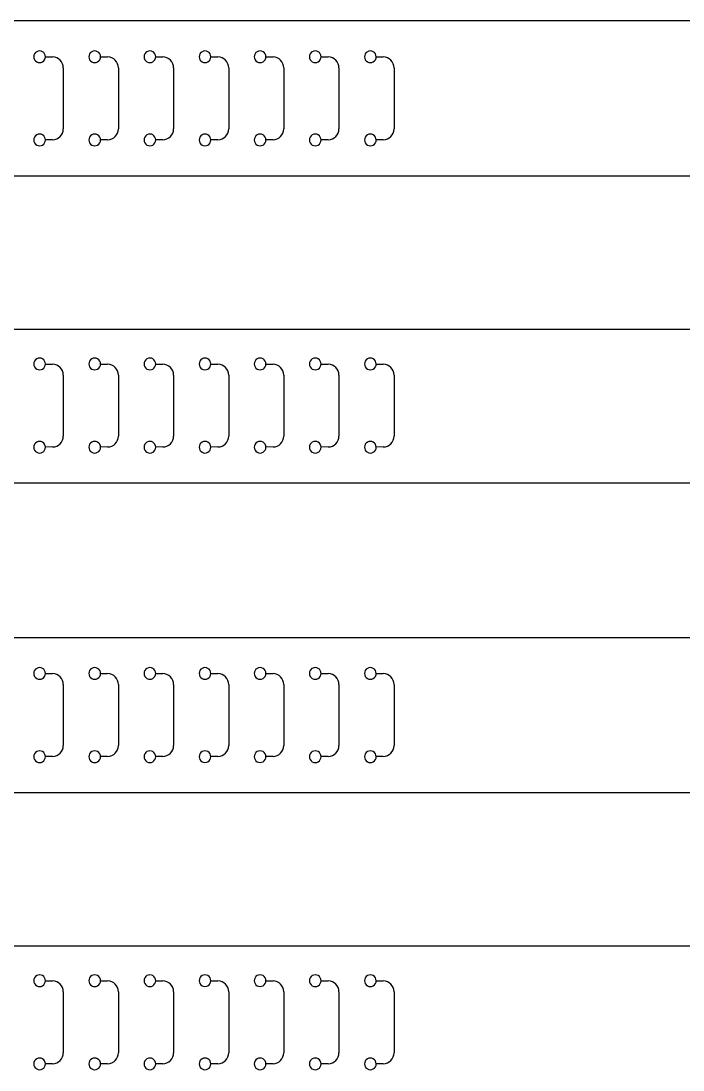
# Model space of a CAD drawing. Extents: x 8 to 984, y 25 to 710.
# Drawn here: x 109.9 to 200.6, y 166.1 to 309.8 of the extents above; entities that cross this region are included whole.
import ezdxf

# ---------------------------------------------------------------- set-up
doc = ezdxf.new("R2010")
doc.units = 0
doc.layers.add('Layer_1', color=7, linetype='CONTINUOUS')

msp = doc.modelspace()

# ---------------------------------------------------------------- linework, layer by layer
at = {"layer": 'Layer_1', "color": 7}
for p, q in [((377.04821, 309.803019), (34.461752, 309.803019)), ((21.761749, 288.603015), (377.04821, 288.603015)), ((21.820484, 267.606341), (364.406947, 267.606341)), ((21.761749, 246.520637), (377.04821, 246.520637)), ((377.04821, 225.329523), (34.461749, 225.329523)), ((21.761749, 204.129519), (377.04821, 204.129519)), ((21.820484, 183.132847), (364.406947, 183.132847))]:
    msp.add_line(p, q, dxfattribs=at)
at = {"layer": 'Layer_1', "color": 1}
for p, q in [((113.233234, 304.890341), (114.205631, 304.874996)), ((113.23334, 304.903015), (113.23334, 304.903015)), ((120.790211, 304.890341), (121.762607, 304.874996)), ((120.790316, 304.903015), (120.790316, 304.903015)), ((128.347213, 304.890341), (129.319584, 304.874996)), ((128.347293, 304.903015), (128.347293, 304.903015)), ((135.90419, 304.890341), (136.876589, 304.874996)), ((135.904298, 304.903015), (135.904298, 304.903015)), ((143.461166, 304.890341), (144.433565, 304.874996)), ((143.461274, 304.903015), (143.461274, 304.903015)), ((151.018145, 304.890341), (151.990541, 304.874996)), ((151.018251, 304.903015), (151.018251, 304.903015)), ((158.575121, 304.890341), (159.547518, 304.874996)), ((158.575227, 304.903015), (158.575227, 304.903015)), ((115.681874, 303.375126), (115.681874, 295.030908)), ((123.23885, 303.375126), (123.23885, 295.030908)), ((130.795826, 303.375126), (130.795826, 295.030908)), ((138.352805, 303.375126), (138.352805, 295.030908)), ((145.909808, 303.375126), (145.909808, 295.030908)), ((153.466784, 303.375126), (153.466784, 295.030908)), ((161.02376, 303.375126), (161.02376, 295.030908)), ((114.205631, 293.531091), (113.233234, 293.515745)), ((113.23334, 293.503019), (113.23334, 293.503019)), ((121.762607, 293.531091), (120.790211, 293.515745)), ((120.790316, 293.503019), (120.790316, 293.503019)), ((129.319584, 293.531091), (128.347213, 293.515745)), ((128.347293, 293.503019), (128.347293, 293.503019)), ((136.876589, 293.531091), (135.90419, 293.515745)), ((135.904298, 293.503019), (135.904298, 293.503019)), ((144.433565, 293.531091), (143.461166, 293.515745)), ((143.461274, 293.503019), (143.461274, 293.503019)), ((151.990541, 293.531091), (151.018145, 293.515745)), ((151.018251, 293.503019), (151.018251, 293.503019)), ((159.547518, 293.531091), (158.575121, 293.515745)), ((158.575227, 293.503019), (158.575227, 293.503019)), ((113.233234, 262.807964), (114.205631, 262.792618)), ((113.23334, 262.820638), (113.23334, 262.820638)), ((120.790211, 262.807964), (121.762607, 262.792618)), ((120.790316, 262.820638), (120.790316, 262.820638)), ((128.347213, 262.807964), (129.319584, 262.792618)), ((128.347293, 262.820638), (128.347293, 262.820638)), ((135.90419, 262.807964), (136.876586, 262.792618)), ((135.904295, 262.820638), (135.904295, 262.820638)), ((143.461166, 262.807964), (144.433563, 262.792618)), ((143.461272, 262.820638), (143.461272, 262.820638)), ((151.018142, 262.807964), (151.990539, 262.792618)), ((151.018248, 262.820638), (151.018248, 262.820638)), ((158.575118, 262.807964), (159.547515, 262.792618)), ((158.575224, 262.820638), (158.575224, 262.820638)), ((115.681874, 261.292748), (115.681874, 252.948531)), ((123.23885, 261.292748), (123.23885, 252.948531)), ((130.795826, 261.292748), (130.795826, 252.948531)), ((138.352803, 261.292748), (138.352803, 252.948531)), ((145.909805, 261.292748), (145.909805, 252.948531)), ((153.466781, 261.292748), (153.466781, 252.948531)), ((161.023758, 261.292748), (161.023758, 252.948531)), ((114.205631, 251.448714), (113.233234, 251.433368)), ((113.23334, 251.420641), (113.23334, 251.420641)), ((121.762607, 251.448714), (120.790211, 251.433368)), ((120.790316, 251.420641), (120.790316, 251.420641)), ((129.319584, 251.448714), (128.347213, 251.433368)), ((128.347293, 251.420641), (128.347293, 251.420641)), ((136.876586, 251.448714), (135.90419, 251.433368)), ((135.904295, 251.420641), (135.904295, 251.420641)), ((144.433563, 251.448714), (143.461166, 251.433368)), ((143.461272, 251.420641), (143.461272, 251.420641)), ((151.990539, 251.448714), (151.018142, 251.433368)), ((151.018248, 251.420641), (151.018248, 251.420641)), ((159.547515, 251.448714), (158.575118, 251.433368)), ((158.575224, 251.420641), (158.575224, 251.420641)), ((113.233234, 220.416846), (114.205631, 220.4015)), ((113.23334, 220.429519), (113.23334, 220.429519)), ((120.790211, 220.416846), (121.762607, 220.4015)), ((120.790316, 220.429519), (120.790316, 220.429519)), ((128.347213, 220.416846), (129.319584, 220.4015)), ((128.347293, 220.429519), (128.347293, 220.429519)), ((135.90419, 220.416846), (136.876586, 220.4015)), ((135.904295, 220.429519), (135.904295, 220.429519)), ((143.461166, 220.416846), (144.433563, 220.4015)), ((143.461272, 220.429519), (143.461272, 220.429519)), ((151.018142, 220.416846), (151.990539, 220.4015)), ((151.018248, 220.429519), (151.018248, 220.429519)), ((158.575118, 220.416846), (159.547515, 220.4015)), ((158.575224, 220.429519), (158.575224, 220.429519)), ((115.681874, 218.90163), (115.681874, 210.557412)), ((123.23885, 218.90163), (123.23885, 210.557412)), ((130.795826, 218.90163), (130.795826, 210.557412)), ((138.352803, 218.90163), (138.352803, 210.557412)), ((145.909805, 218.90163), (145.909805, 210.557412)), ((153.466781, 218.90163), (153.466781, 210.557412)), ((161.023758, 218.90163), (161.023758, 210.557412)), ((114.205631, 209.057595), (113.233234, 209.042249)), ((113.23334, 209.029523), (113.23334, 209.029523)), ((121.762607, 209.057595), (120.790211, 209.042249)), ((120.790316, 209.029523), (120.790316, 209.029523)), ((129.319584, 209.057595), (128.347213, 209.042249)), ((128.347293, 209.029523), (128.347293, 209.029523)), ((136.876586, 209.057595), (135.90419, 209.042249)), ((135.904295, 209.029523), (135.904295, 209.029523)), ((144.433563, 209.057595), (143.461166, 209.042249)), ((143.461272, 209.029523), (143.461272, 209.029523)), ((151.990539, 209.057595), (151.018142, 209.042249)), ((151.018248, 209.029523), (151.018248, 209.029523)), ((159.547515, 209.057595), (158.575118, 209.042249)), ((158.575224, 209.029523), (158.575224, 209.029523)), ((113.233234, 178.33447), (114.205631, 178.319124)), ((113.23334, 178.347143), (113.23334, 178.347143)), ((120.790211, 178.33447), (121.762607, 178.319124)), ((120.790316, 178.347143), (120.790316, 178.347143)), ((128.347213, 178.33447), (129.319584, 178.319124)), ((128.347293, 178.347143), (128.347293, 178.347143)), ((135.90419, 178.33447), (136.876586, 178.319124)), ((135.904295, 178.347143), (135.904295, 178.347143)), ((143.461166, 178.33447), (144.433563, 178.319124)), ((143.461272, 178.347143), (143.461272, 178.347143)), ((151.018142, 178.33447), (151.990539, 178.319124)), ((151.018248, 178.347143), (151.018248, 178.347143)), ((158.575118, 178.33447), (159.547515, 178.319124)), ((158.575224, 178.347143), (158.575224, 178.347143)), ((115.681874, 176.819254), (115.681874, 168.475036)), ((123.23885, 176.819254), (123.23885, 168.475036)), ((130.795826, 176.819254), (130.795826, 168.475036)), ((138.352803, 176.819254), (138.352803, 168.475036)), ((145.909805, 176.819254), (145.909805, 168.475036)), ((153.466781, 176.819254), (153.466781, 168.475036)), ((161.023758, 176.819254), (161.023758, 168.475036)), ((114.205631, 166.975219), (113.233234, 166.959873)), ((113.23334, 166.947147), (113.23334, 166.947147)), ((121.762607, 166.975219), (120.790211, 166.959873)), ((120.790316, 166.947147), (120.790316, 166.947147)), ((129.319584, 166.975219), (128.347213, 166.959873)), ((128.347293, 166.947147), (128.347293, 166.947147)), ((136.876586, 166.975219), (135.90419, 166.959873)), ((135.904295, 166.947147), (135.904295, 166.947147)), ((144.433563, 166.975219), (143.461166, 166.959873)), ((143.461272, 166.947147), (143.461272, 166.947147)), ((151.990539, 166.975219), (151.018142, 166.959873)), ((151.018248, 166.947147), (151.018248, 166.947147)), ((159.547515, 166.975219), (158.575118, 166.959873)), ((158.575224, 166.947147), (158.575224, 166.947147))]:
    msp.add_line(p, q, dxfattribs=at)
for points in [[(112.032465, 305.598393), (111.784498, 305.454803), (111.632262, 305.189559), (111.633352, 304.903015)], [(111.633352, 304.903015), (111.632294, 304.616498), (111.784498, 304.351253), (112.032465, 304.207663)], [(112.834227, 305.598393), (112.586259, 305.741982), (112.280433, 305.741982), (112.032465, 305.598393)], [(113.23334, 304.903015), (113.234399, 305.189559), (113.082194, 305.454803), (112.834227, 305.598393)], [(112.834227, 304.207663), (113.082194, 304.351253), (113.234433, 304.616498), (113.23334, 304.903015)], [(115.681874, 303.375126), (115.681876, 304.194302), (115.024694, 304.861978), (114.205631, 304.874943)], [(119.589383, 305.598552), (119.341387, 305.454936), (119.189161, 305.189612), (119.190328, 304.903015)], [(119.190328, 304.903015), (119.18927, 304.616445), (119.341387, 304.351121), (119.589383, 304.207505)], [(120.391261, 305.598552), (120.143262, 305.742194), (119.83738, 305.742194), (119.589383, 305.598552)], [(120.790316, 304.903015), (120.791375, 305.189612), (120.639261, 305.454936), (120.391261, 305.598552)], [(120.391261, 304.207505), (120.639261, 304.351121), (120.791483, 304.616445), (120.790316, 304.903015)], [(123.23885, 303.375126), (123.238853, 304.194302), (122.58167, 304.861978), (121.762607, 304.874943)], [(127.14636, 305.598552), (126.89836, 305.454936), (126.746143, 305.189612), (126.747304, 304.903015)], [(126.747304, 304.903015), (126.746246, 304.616445), (126.89836, 304.351121), (127.14636, 304.207505)], [(127.948238, 305.598552), (127.700241, 305.742194), (127.394356, 305.742194), (127.14636, 305.598552)], [(128.347293, 304.903015), (128.348351, 305.189612), (128.196234, 305.454936), (127.948238, 305.598552)], [(127.948238, 304.207505), (128.196234, 304.351121), (128.34846, 304.616445), (128.347293, 304.903015)], [(130.795826, 303.375126), (130.795829, 304.194302), (130.138646, 304.861978), (129.319584, 304.874943)], [(134.704286, 305.595853), (134.456763, 305.452951), (134.304281, 305.188844), (134.304281, 304.903015)], [(134.304281, 304.903015), (134.304281, 304.617212), (134.456763, 304.353105), (134.704286, 304.210203)], [(135.50429, 305.595853), (135.256767, 305.738754), (134.951809, 305.738754), (134.704286, 305.595853)], [(135.904298, 304.903015), (135.904298, 305.188844), (135.751819, 305.452951), (135.50429, 305.595853)], [(135.50429, 304.210203), (135.751816, 304.353105), (135.904298, 304.617212), (135.904298, 304.903015)], [(138.352805, 303.375126), (138.352808, 304.194302), (137.695638, 304.861952), (136.876589, 304.874943)], [(142.261262, 305.595853), (142.013739, 305.452951), (141.86126, 305.188844), (141.86126, 304.903015)], [(141.86126, 304.903015), (141.86126, 304.617212), (142.013739, 304.353105), (142.261262, 304.210203)], [(143.061272, 305.595853), (142.813749, 305.738754), (142.508785, 305.738754), (142.261262, 305.595853)], [(143.461274, 304.903015), (143.461274, 305.188844), (143.308795, 305.452951), (143.061272, 305.595853)], [(143.061272, 304.210203), (143.308795, 304.353105), (143.461274, 304.617212), (143.461274, 304.903015)], [(145.909808, 303.375126), (145.909811, 304.194302), (145.252628, 304.861978), (144.433565, 304.874943)], [(149.817373, 305.598393), (149.569408, 305.454803), (149.417167, 305.189559), (149.41826, 304.903015)], [(149.41826, 304.903015), (149.417201, 304.616498), (149.569408, 304.351253), (149.817373, 304.207663)], [(150.619137, 305.598393), (150.37117, 305.741982), (150.065343, 305.741982), (149.817376, 305.598393)], [(151.018251, 304.903015), (151.019309, 305.189559), (150.867105, 305.454803), (150.619137, 305.598393)], [(150.619137, 304.207663), (150.867105, 304.351253), (151.019343, 304.616498), (151.018251, 304.903015)], [(153.466784, 303.375126), (153.466784, 304.194302), (152.809604, 304.861978), (151.990539, 304.874943)], [(157.374294, 305.598552), (157.126297, 305.454936), (156.974072, 305.189612), (156.975238, 304.903015)], [(156.975238, 304.903015), (156.97418, 304.616445), (157.126297, 304.351121), (157.374294, 304.207505)], [(158.176172, 305.598552), (157.928172, 305.742194), (157.62229, 305.742194), (157.374294, 305.598552)], [(158.575227, 304.903015), (158.576285, 305.189612), (158.424171, 305.454936), (158.176172, 305.598552)], [(158.176172, 304.207505), (158.424171, 304.351121), (158.576391, 304.616445), (158.575227, 304.903015)], [(161.02376, 303.375126), (161.023763, 304.194302), (160.36658, 304.861978), (159.547518, 304.874943)], [(112.032465, 304.207663), (112.280435, 304.064074), (112.586259, 304.064074), (112.83423, 304.207663)], [(119.589383, 304.207505), (119.837383, 304.063862), (120.143262, 304.063862), (120.391261, 304.207505)], [(127.14636, 304.207505), (127.394359, 304.063862), (127.700241, 304.063862), (127.948238, 304.207505)], [(134.704286, 304.210203), (134.951809, 304.067276), (135.256767, 304.067276), (135.50429, 304.210203)], [(142.261262, 304.210203), (142.508782, 304.067276), (142.813746, 304.067276), (143.061269, 304.210203)], [(149.817373, 304.207663), (150.06534, 304.064074), (150.371167, 304.064074), (150.619135, 304.207663)], [(157.374294, 304.207505), (157.62229, 304.063862), (157.928172, 304.063862), (158.176172, 304.207505)], [(114.205631, 293.531091), (115.024694, 293.544056), (115.681876, 294.211758), (115.681874, 295.030908)], [(121.762607, 293.531091), (122.58167, 293.544056), (123.238853, 294.211758), (123.23885, 295.030908)], [(129.319584, 293.531091), (130.138646, 293.544056), (130.795832, 294.211758), (130.795826, 295.030908)], [(136.876589, 293.531091), (137.695641, 293.544056), (138.352808, 294.211758), (138.352805, 295.030908)], [(144.433565, 293.531091), (145.252628, 293.544056), (145.909811, 294.211758), (145.909808, 295.030908)], [(151.990541, 293.531091), (152.809604, 293.544056), (153.466787, 294.211758), (153.466784, 295.030908)], [(159.547518, 293.531091), (160.36658, 293.544056), (161.023763, 294.211758), (161.02376, 295.030908)], [(112.032465, 294.198397), (111.784498, 294.054807), (111.632262, 293.789562), (111.633352, 293.503019)], [(111.633352, 293.503019), (111.632294, 293.216501), (111.784498, 292.951257), (112.032465, 292.807667)], [(112.834227, 294.198397), (112.586259, 294.341986), (112.280433, 294.341986), (112.032465, 294.198397)], [(113.23334, 293.503019), (113.234399, 293.789562), (113.082194, 294.054807), (112.834227, 294.198397)], [(112.834227, 292.807667), (113.082194, 292.951257), (113.234433, 293.216501), (113.23334, 293.503019)], [(119.589383, 294.198555), (119.341387, 294.054939), (119.189161, 293.789615), (119.190328, 293.503019)], [(119.190328, 293.503019), (119.18927, 293.216448), (119.341387, 292.951124), (119.589383, 292.807482)], [(120.391261, 294.198555), (120.143262, 294.342198), (119.83738, 294.342198), (119.589383, 294.198555)], [(120.790316, 293.503019), (120.791375, 293.789615), (120.639261, 294.054939), (120.391261, 294.198555)], [(120.391261, 292.807482), (120.639261, 292.951124), (120.791483, 293.216448), (120.790316, 293.503019)], [(127.14636, 294.198555), (126.89836, 294.054939), (126.746143, 293.789615), (126.747304, 293.503019)], [(126.747304, 293.503019), (126.746246, 293.216448), (126.89836, 292.951124), (127.14636, 292.807482)], [(127.948238, 294.198555), (127.700241, 294.342198), (127.394356, 294.342198), (127.14636, 294.198555)], [(128.347293, 293.503019), (128.348351, 293.789615), (128.196234, 294.054939), (127.948238, 294.198555)], [(127.948238, 292.807482), (128.196234, 292.951124), (128.34846, 293.216448), (128.347293, 293.503019)], [(134.704286, 294.195857), (134.456763, 294.052955), (134.304281, 293.788848), (134.304281, 293.503019)], [(134.304281, 293.503019), (134.304281, 293.217216), (134.456763, 292.953109), (134.704286, 292.810207)], [(135.50429, 294.195857), (135.256767, 294.338758), (134.951809, 294.338758), (134.704286, 294.195857)], [(135.904298, 293.503019), (135.904298, 293.788848), (135.751819, 294.052955), (135.50429, 294.195857)], [(135.50429, 292.810207), (135.751816, 292.953109), (135.904298, 293.217216), (135.904298, 293.503019)], [(142.261262, 294.195857), (142.013739, 294.052955), (141.86126, 293.788848), (141.86126, 293.503019)], [(141.86126, 293.503019), (141.86126, 293.217216), (142.013739, 292.953109), (142.261262, 292.810207)], [(143.061272, 294.195857), (142.813749, 294.338758), (142.508785, 294.338758), (142.261262, 294.195857)], [(143.461274, 293.503019), (143.461274, 293.788848), (143.308795, 294.052955), (143.061272, 294.195857)], [(143.061272, 292.810207), (143.308795, 292.953109), (143.461274, 293.217216), (143.461274, 293.503019)], [(149.817373, 294.198397), (149.569408, 294.054807), (149.417167, 293.789562), (149.41826, 293.503019)], [(149.41826, 293.503019), (149.417201, 293.216501), (149.569408, 292.951257), (149.817373, 292.807667)], [(150.619137, 294.198397), (150.37117, 294.341986), (150.065343, 294.341986), (149.817376, 294.198397)], [(151.018251, 293.503019), (151.019309, 293.789562), (150.867105, 294.054807), (150.619137, 294.198397)], [(150.619137, 292.807667), (150.867105, 292.951257), (151.019343, 293.216501), (151.018251, 293.503019)], [(157.374294, 294.198555), (157.126297, 294.054939), (156.974072, 293.789615), (156.975238, 293.503019)], [(156.975238, 293.503019), (156.97418, 293.216448), (157.126297, 292.951124), (157.374294, 292.807482)], [(158.176172, 294.198555), (157.928172, 294.342198), (157.62229, 294.342198), (157.374294, 294.198555)], [(158.575227, 293.503019), (158.576285, 293.789615), (158.424171, 294.054939), (158.176172, 294.198555)], [(158.176172, 292.807482), (158.424171, 292.951124), (158.576391, 293.216448), (158.575227, 293.503019)], [(112.032465, 292.807667), (112.280435, 292.664078), (112.586259, 292.664078), (112.83423, 292.807667)], [(119.589383, 292.807482), (119.837383, 292.663866), (120.143262, 292.663866), (120.391261, 292.807482)], [(127.14636, 292.807482), (127.394359, 292.663866), (127.700241, 292.663866), (127.948238, 292.807482)], [(134.704286, 292.810207), (134.951809, 292.667279), (135.256767, 292.667279), (135.50429, 292.810207)], [(142.261262, 292.810207), (142.508782, 292.667279), (142.813746, 292.667279), (143.061269, 292.810207)], [(149.817373, 292.807667), (150.06534, 292.664078), (150.371167, 292.664078), (150.619135, 292.807667)], [(157.374294, 292.807482), (157.62229, 292.663866), (157.928172, 292.663866), (158.176172, 292.807482)], [(112.032465, 263.516015), (111.784498, 263.372426), (111.632259, 263.107181), (111.633352, 262.820638)], [(112.834227, 263.516015), (112.586259, 263.659605), (112.280433, 263.659605), (112.032465, 263.516015)], [(113.23334, 262.820638), (113.234399, 263.107181), (113.082194, 263.372426), (112.834227, 263.516015)], [(119.589383, 263.516174), (119.341387, 263.372558), (119.189161, 263.107234), (119.190328, 262.820638)], [(120.391261, 263.516174), (120.143262, 263.659816), (119.83738, 263.659816), (119.589383, 263.516174)], [(120.790316, 262.820638), (120.791375, 263.107234), (120.639261, 263.372558), (120.391261, 263.516174)], [(127.14636, 263.516174), (126.89836, 263.372558), (126.74614, 263.107234), (126.747304, 262.820638)], [(127.948238, 263.516174), (127.700241, 263.659816), (127.394356, 263.659816), (127.14636, 263.516174)], [(128.347293, 262.820638), (128.348351, 263.107234), (128.196234, 263.372558), (127.948238, 263.516174)], [(134.704286, 263.513475), (134.456763, 263.370574), (134.304281, 263.106467), (134.304281, 262.820638)], [(135.50429, 263.513475), (135.256767, 263.656377), (134.951809, 263.656377), (134.704286, 263.513475)], [(135.904295, 262.820638), (135.904295, 263.106467), (135.751816, 263.370574), (135.50429, 263.513475)], [(142.261259, 263.513475), (142.013736, 263.370574), (141.861257, 263.106467), (141.861257, 262.820638)], [(143.061269, 263.513475), (142.813746, 263.656377), (142.508782, 263.656377), (142.261259, 263.513475)], [(143.461272, 262.820638), (143.461272, 263.106467), (143.308792, 263.370574), (143.061269, 263.513475)], [(149.817373, 263.516015), (149.569405, 263.372426), (149.417167, 263.107181), (149.41826, 262.820638)], [(150.619135, 263.516015), (150.371167, 263.659605), (150.06534, 263.659605), (149.817373, 263.516015)], [(151.018248, 262.820638), (151.019306, 263.107181), (150.867102, 263.372426), (150.619135, 263.516015)], [(157.374291, 263.516174), (157.126294, 263.372558), (156.974069, 263.107234), (156.975236, 262.820638)], [(158.176169, 263.516174), (157.928172, 263.659816), (157.622288, 263.659816), (157.374291, 263.516174)], [(158.575224, 262.820638), (158.576283, 263.107234), (158.424168, 263.372558), (158.176169, 263.516174)], [(111.633352, 262.820638), (111.632294, 262.53412), (111.784498, 262.268875), (112.032465, 262.125286)], [(112.032465, 262.125286), (112.280433, 261.981697), (112.586259, 261.981697), (112.834227, 262.125286)], [(112.834227, 262.125286), (113.082194, 262.268875), (113.234433, 262.53412), (113.23334, 262.820638)], [(115.681874, 261.292748), (115.681876, 262.111925), (115.024694, 262.779601), (114.205631, 262.792565)], [(119.190328, 262.820638), (119.18927, 262.534067), (119.341387, 262.268743), (119.589383, 262.125127)], [(119.589383, 262.125127), (119.83738, 261.981485), (120.143262, 261.981485), (120.391261, 262.125127)], [(120.391261, 262.125127), (120.639261, 262.268743), (120.791483, 262.534067), (120.790316, 262.820638)], [(123.23885, 261.292748), (123.238853, 262.111925), (122.58167, 262.779601), (121.762607, 262.792565)], [(126.747304, 262.820638), (126.746246, 262.534067), (126.89836, 262.268743), (127.14636, 262.125127)], [(127.14636, 262.125127), (127.394356, 261.981485), (127.700241, 261.981485), (127.948238, 262.125127)], [(127.948238, 262.125127), (128.196234, 262.268743), (128.34846, 262.534067), (128.347293, 262.820638)], [(130.795826, 261.292748), (130.795829, 262.111925), (130.138646, 262.779601), (129.319584, 262.792565)], [(134.304281, 262.820638), (134.304281, 262.534835), (134.456763, 262.270728), (134.704286, 262.127826)], [(134.704286, 262.127826), (134.951809, 261.984898), (135.256767, 261.984898), (135.50429, 262.127826)], [(135.50429, 262.127826), (135.751816, 262.270728), (135.904295, 262.534835), (135.904295, 262.820638)], [(138.352803, 261.292748), (138.352805, 262.111925), (137.695638, 262.779574), (136.876586, 262.792565)], [(141.861257, 262.820638), (141.861257, 262.534835), (142.013736, 262.270728), (142.261259, 262.127826)], [(142.261259, 262.127826), (142.508782, 261.984898), (142.813746, 261.984898), (143.061269, 262.127826)], [(143.061269, 262.127826), (143.308792, 262.270728), (143.461272, 262.534835), (143.461272, 262.820638)], [(145.909805, 261.292748), (145.909808, 262.111925), (145.252625, 262.779601), (144.433563, 262.792565)], [(149.41826, 262.820638), (149.417201, 262.53412), (149.569405, 262.268875), (149.817373, 262.125286)], [(149.817373, 262.125286), (150.06534, 261.981697), (150.371167, 261.981697), (150.619135, 262.125286)], [(150.619135, 262.125286), (150.867102, 262.268875), (151.019341, 262.53412), (151.018248, 262.820638)], [(153.466781, 261.292748), (153.466784, 262.111925), (152.809601, 262.779601), (151.990539, 262.792565)], [(156.975236, 262.820638), (156.974178, 262.534067), (157.126294, 262.268743), (157.374291, 262.125127)], [(157.374291, 262.125127), (157.622288, 261.981485), (157.928172, 261.981485), (158.176169, 262.125127)], [(158.176169, 262.125127), (158.424168, 262.268743), (158.576388, 262.534067), (158.575224, 262.820638)], [(161.023758, 261.292748), (161.02376, 262.111925), (160.366578, 262.779601), (159.547515, 262.792565)], [(114.205631, 251.448714), (115.024694, 251.461678), (115.681876, 252.129381), (115.681874, 252.948531)], [(121.762607, 251.448714), (122.58167, 251.461678), (123.238853, 252.129381), (123.23885, 252.948531)], [(129.319584, 251.448714), (130.138646, 251.461678), (130.795829, 252.129381), (130.795826, 252.948531)], [(136.876586, 251.448714), (137.695638, 251.461678), (138.352805, 252.129381), (138.352803, 252.948531)], [(144.433563, 251.448714), (145.252625, 251.461678), (145.909808, 252.129381), (145.909805, 252.948531)], [(151.990539, 251.448714), (152.809601, 251.461678), (153.466784, 252.129381), (153.466781, 252.948531)], [(159.547515, 251.448714), (160.366578, 251.461678), (161.02376, 252.129381), (161.023758, 252.948531)], [(112.032465, 252.116019), (111.784498, 251.97243), (111.632259, 251.707185), (111.633352, 251.420641)], [(112.834227, 252.116019), (112.586259, 252.259609), (112.280433, 252.259609), (112.032465, 252.116019)], [(113.23334, 251.420641), (113.234399, 251.707185), (113.082194, 251.97243), (112.834227, 252.116019)], [(119.589383, 252.116178), (119.341387, 251.972562), (119.189161, 251.707238), (119.190328, 251.420641)], [(120.391261, 252.116178), (120.143262, 252.25982), (119.83738, 252.25982), (119.589383, 252.116178)], [(120.790316, 251.420641), (120.791375, 251.707238), (120.639261, 251.972562), (120.391261, 252.116178)], [(127.14636, 252.116178), (126.89836, 251.972562), (126.74614, 251.707238), (126.747304, 251.420641)], [(127.948238, 252.116178), (127.700241, 252.25982), (127.394356, 252.25982), (127.14636, 252.116178)], [(128.347293, 251.420641), (128.348351, 251.707238), (128.196234, 251.972562), (127.948238, 252.116178)], [(134.704286, 252.113479), (134.456763, 251.970578), (134.304281, 251.706471), (134.304281, 251.420641)], [(135.50429, 252.113479), (135.256767, 252.256381), (134.951809, 252.256381), (134.704286, 252.113479)], [(135.904295, 251.420641), (135.904295, 251.706471), (135.751816, 251.970578), (135.50429, 252.113479)], [(142.261259, 252.113479), (142.013736, 251.970578), (141.861257, 251.706471), (141.861257, 251.420641)], [(143.061269, 252.113479), (142.813746, 252.256381), (142.508782, 252.256381), (142.261259, 252.113479)], [(143.461272, 251.420641), (143.461272, 251.706471), (143.308792, 251.970578), (143.061269, 252.113479)], [(149.817373, 252.116019), (149.569405, 251.97243), (149.417167, 251.707185), (149.41826, 251.420641)], [(150.619135, 252.116019), (150.371167, 252.259609), (150.06534, 252.259609), (149.817373, 252.116019)], [(151.018248, 251.420641), (151.019306, 251.707185), (150.867102, 251.97243), (150.619135, 252.116019)], [(157.374291, 252.116178), (157.126294, 251.972562), (156.974069, 251.707238), (156.975236, 251.420641)], [(158.176169, 252.116178), (157.928172, 252.25982), (157.622288, 252.25982), (157.374291, 252.116178)], [(158.575224, 251.420641), (158.576283, 251.707238), (158.424168, 251.972562), (158.176169, 252.116178)], [(111.633352, 251.420641), (111.632294, 251.134124), (111.784498, 250.868879), (112.032465, 250.72529)], [(112.032465, 250.72529), (112.280433, 250.5817), (112.586259, 250.5817), (112.834227, 250.72529)], [(112.834227, 250.72529), (113.082194, 250.868879), (113.234433, 251.134124), (113.23334, 251.420641)], [(119.190328, 251.420641), (119.18927, 251.134071), (119.341387, 250.868747), (119.589383, 250.725105)], [(119.589383, 250.725105), (119.83738, 250.581489), (120.143262, 250.581489), (120.391261, 250.725105)], [(120.391261, 250.725105), (120.639261, 250.868747), (120.791483, 251.134071), (120.790316, 251.420641)], [(126.747304, 251.420641), (126.746246, 251.134071), (126.89836, 250.868747), (127.14636, 250.725105)], [(127.14636, 250.725105), (127.394356, 250.581489), (127.700241, 250.581489), (127.948238, 250.725105)], [(127.948238, 250.725105), (128.196234, 250.868747), (128.34846, 251.134071), (128.347293, 251.420641)], [(134.304281, 251.420641), (134.304281, 251.134838), (134.456763, 250.870731), (134.704286, 250.72783)], [(134.704286, 250.72783), (134.951809, 250.584902), (135.256767, 250.584902), (135.50429, 250.72783)], [(135.50429, 250.72783), (135.751816, 250.870731), (135.904295, 251.134838), (135.904295, 251.420641)], [(141.861257, 251.420641), (141.861257, 251.134838), (142.013736, 250.870731), (142.261259, 250.72783)], [(142.261259, 250.72783), (142.508782, 250.584902), (142.813746, 250.584902), (143.061269, 250.72783)], [(143.061269, 250.72783), (143.308792, 250.870731), (143.461272, 251.134838), (143.461272, 251.420641)], [(149.41826, 251.420641), (149.417201, 251.134124), (149.569405, 250.868879), (149.817373, 250.72529)], [(149.817373, 250.72529), (150.06534, 250.5817), (150.371167, 250.5817), (150.619135, 250.72529)], [(150.619135, 250.72529), (150.867102, 250.868879), (151.019341, 251.134124), (151.018248, 251.420641)], [(156.975236, 251.420641), (156.974178, 251.134071), (157.126294, 250.868747), (157.374291, 250.725105)], [(157.374291, 250.725105), (157.622288, 250.581489), (157.928172, 250.581489), (158.176169, 250.725105)], [(158.176169, 250.725105), (158.424168, 250.868747), (158.576388, 251.134071), (158.575224, 251.420641)], [(112.032465, 221.124897), (111.784498, 220.981308), (111.632259, 220.716063), (111.633352, 220.429519)], [(111.633352, 220.429519), (111.632294, 220.143002), (111.784498, 219.877757), (112.032465, 219.734168)], [(112.834227, 221.124897), (112.586259, 221.268486), (112.280433, 221.268486), (112.032465, 221.124897)], [(113.23334, 220.429519), (113.234399, 220.716063), (113.082194, 220.981308), (112.834227, 221.124897)], [(112.834227, 219.734168), (113.082194, 219.877757), (113.234433, 220.143002), (113.23334, 220.429519)], [(115.681874, 218.90163), (115.681876, 219.720806), (115.024694, 220.388482), (114.205631, 220.401447)], [(119.589383, 221.125056), (119.341387, 220.98144), (119.189161, 220.716116), (119.190328, 220.429519)], [(119.190328, 220.429519), (119.18927, 220.142949), (119.341387, 219.877625), (119.589383, 219.734009)], [(120.391261, 221.125056), (120.143262, 221.268698), (119.83738, 221.268698), (119.589383, 221.125056)], [(120.790316, 220.429519), (120.791375, 220.716116), (120.639261, 220.98144), (120.391261, 221.125056)], [(120.391261, 219.734009), (120.639261, 219.877625), (120.791483, 220.142949), (120.790316, 220.429519)], [(123.23885, 218.90163), (123.238853, 219.720806), (122.58167, 220.388482), (121.762607, 220.401447)], [(127.14636, 221.125056), (126.89836, 220.98144), (126.74614, 220.716116), (126.747304, 220.429519)], [(126.747304, 220.429519), (126.746246, 220.142949), (126.89836, 219.877625), (127.14636, 219.734009)], [(127.948238, 221.125056), (127.700241, 221.268698), (127.394356, 221.268698), (127.14636, 221.125056)], [(128.347293, 220.429519), (128.348351, 220.716116), (128.196234, 220.98144), (127.948238, 221.125056)], [(127.948238, 219.734009), (128.196234, 219.877625), (128.34846, 220.142949), (128.347293, 220.429519)], [(130.795826, 218.90163), (130.795829, 219.720806), (130.138646, 220.388482), (129.319584, 220.401447)], [(134.704286, 221.122357), (134.456763, 220.979456), (134.304281, 220.715349), (134.304281, 220.429519)], [(134.304281, 220.429519), (134.304281, 220.143716), (134.456763, 219.879609), (134.704286, 219.736708)], [(135.50429, 221.122357), (135.256767, 221.265259), (134.951809, 221.265259), (134.704286, 221.122357)], [(135.904295, 220.429519), (135.904295, 220.715349), (135.751816, 220.979456), (135.50429, 221.122357)], [(135.50429, 219.736708), (135.751816, 219.879609), (135.904295, 220.143716), (135.904295, 220.429519)], [(138.352803, 218.90163), (138.352805, 219.720806), (137.695638, 220.388456), (136.876586, 220.401447)], [(142.261259, 221.122357), (142.013736, 220.979456), (141.861257, 220.715349), (141.861257, 220.429519)], [(141.861257, 220.429519), (141.861257, 220.143716), (142.013736, 219.879609), (142.261259, 219.736708)], [(143.061269, 221.122357), (142.813746, 221.265259), (142.508782, 221.265259), (142.261259, 221.122357)], [(143.461272, 220.429519), (143.461272, 220.715349), (143.308792, 220.979456), (143.061269, 221.122357)], [(143.061269, 219.736708), (143.308792, 219.879609), (143.461272, 220.143716), (143.461272, 220.429519)], [(145.909805, 218.90163), (145.909808, 219.720806), (145.252625, 220.388482), (144.433563, 220.401447)], [(149.817373, 221.124897), (149.569405, 220.981308), (149.417167, 220.716063), (149.41826, 220.429519)], [(149.41826, 220.429519), (149.417201, 220.143002), (149.569405, 219.877757), (149.817373, 219.734168)], [(150.619135, 221.124897), (150.371167, 221.268486), (150.06534, 221.268486), (149.817373, 221.124897)], [(151.018248, 220.429519), (151.019306, 220.716063), (150.867102, 220.981308), (150.619135, 221.124897)], [(150.619135, 219.734168), (150.867102, 219.877757), (151.019341, 220.143002), (151.018248, 220.429519)], [(153.466781, 218.90163), (153.466784, 219.720806), (152.809601, 220.388482), (151.990539, 220.401447)], [(157.374291, 221.125056), (157.126294, 220.98144), (156.974069, 220.716116), (156.975236, 220.429519)], [(156.975236, 220.429519), (156.974178, 220.142949), (157.126294, 219.877625), (157.374291, 219.734009)], [(158.176169, 221.125056), (157.928172, 221.268698), (157.622288, 221.268698), (157.374291, 221.125056)], [(158.575224, 220.429519), (158.576283, 220.716116), (158.424168, 220.98144), (158.176169, 221.125056)], [(158.176169, 219.734009), (158.424168, 219.877625), (158.576388, 220.142949), (158.575224, 220.429519)], [(161.023758, 218.90163), (161.02376, 219.720806), (160.366578, 220.388482), (159.547515, 220.401447)], [(112.032465, 219.734168), (112.280433, 219.590578), (112.586259, 219.590578), (112.834227, 219.734168)], [(119.589383, 219.734009), (119.83738, 219.590367), (120.143262, 219.590367), (120.391261, 219.734009)], [(127.14636, 219.734009), (127.394356, 219.590367), (127.700241, 219.590367), (127.948238, 219.734009)], [(134.704286, 219.736708), (134.951809, 219.59378), (135.256767, 219.59378), (135.50429, 219.736708)], [(142.261259, 219.736708), (142.508782, 219.59378), (142.813746, 219.59378), (143.061269, 219.736708)], [(149.817373, 219.734168), (150.06534, 219.590578), (150.371167, 219.590578), (150.619135, 219.734168)], [(157.374291, 219.734009), (157.622288, 219.590367), (157.928172, 219.590367), (158.176169, 219.734009)], [(112.834227, 209.724901), (112.586259, 209.86849), (112.280433, 209.86849), (112.032465, 209.724901)], [(114.205631, 209.057595), (115.024694, 209.07056), (115.681876, 209.738262), (115.681874, 210.557412)], [(120.391261, 209.72506), (120.143262, 209.868702), (119.83738, 209.868702), (119.589383, 209.72506)], [(121.762607, 209.057595), (122.58167, 209.07056), (123.238853, 209.738262), (123.23885, 210.557412)], [(127.948238, 209.72506), (127.700241, 209.868702), (127.394356, 209.868702), (127.14636, 209.72506)], [(129.319584, 209.057595), (130.138646, 209.07056), (130.795829, 209.738262), (130.795826, 210.557412)], [(135.50429, 209.722361), (135.256767, 209.865262), (134.951809, 209.865262), (134.704286, 209.722361)], [(136.876586, 209.057595), (137.695638, 209.07056), (138.352805, 209.738262), (138.352803, 210.557412)], [(143.061269, 209.722361), (142.813746, 209.865262), (142.508782, 209.865262), (142.261259, 209.722361)], [(144.433563, 209.057595), (145.252625, 209.07056), (145.909808, 209.738262), (145.909805, 210.557412)], [(150.619135, 209.724901), (150.371167, 209.86849), (150.06534, 209.86849), (149.817373, 209.724901)], [(151.990539, 209.057595), (152.809601, 209.07056), (153.466784, 209.738262), (153.466781, 210.557412)], [(158.176169, 209.72506), (157.928172, 209.868702), (157.622288, 209.868702), (157.374291, 209.72506)], [(159.547515, 209.057595), (160.366578, 209.07056), (161.02376, 209.738262), (161.023758, 210.557412)], [(112.032465, 209.724901), (111.784498, 209.581311), (111.632259, 209.316067), (111.633352, 209.029523)], [(111.633352, 209.029523), (111.632294, 208.743006), (111.784498, 208.477761), (112.032465, 208.334171)], [(113.23334, 209.029523), (113.234399, 209.316067), (113.082194, 209.581311), (112.834227, 209.724901)], [(112.834227, 208.334171), (113.082194, 208.477761), (113.234433, 208.743006), (113.23334, 209.029523)], [(119.589383, 209.72506), (119.341387, 209.581444), (119.189161, 209.31612), (119.190328, 209.029523)], [(119.190328, 209.029523), (119.18927, 208.742953), (119.341387, 208.477629), (119.589383, 208.333986)], [(120.790316, 209.029523), (120.791375, 209.31612), (120.639261, 209.581444), (120.391261, 209.72506)], [(120.391261, 208.333986), (120.639261, 208.477629), (120.791483, 208.742953), (120.790316, 209.029523)], [(127.14636, 209.72506), (126.89836, 209.581444), (126.74614, 209.31612), (126.747304, 209.029523)], [(126.747304, 209.029523), (126.746246, 208.742953), (126.89836, 208.477629), (127.14636, 208.333986)], [(128.347293, 209.029523), (128.348351, 209.31612), (128.196234, 209.581444), (127.948238, 209.72506)], [(127.948238, 208.333986), (128.196234, 208.477629), (128.34846, 208.742953), (128.347293, 209.029523)], [(134.704286, 209.722361), (134.456763, 209.579459), (134.304281, 209.315352), (134.304281, 209.029523)], [(134.304281, 209.029523), (134.304281, 208.74372), (134.456763, 208.479613), (134.704286, 208.336711)], [(135.904295, 209.029523), (135.904295, 209.315352), (135.751816, 209.579459), (135.50429, 209.722361)], [(135.50429, 208.336711), (135.751816, 208.479613), (135.904295, 208.74372), (135.904295, 209.029523)], [(142.261259, 209.722361), (142.013736, 209.579459), (141.861257, 209.315352), (141.861257, 209.029523)], [(141.861257, 209.029523), (141.861257, 208.74372), (142.013736, 208.479613), (142.261259, 208.336711)], [(143.461272, 209.029523), (143.461272, 209.315352), (143.308792, 209.579459), (143.061269, 209.722361)], [(143.061269, 208.336711), (143.308792, 208.479613), (143.461272, 208.74372), (143.461272, 209.029523)], [(149.817373, 209.724901), (149.569405, 209.581311), (149.417167, 209.316067), (149.41826, 209.029523)], [(149.41826, 209.029523), (149.417201, 208.743006), (149.569405, 208.477761), (149.817373, 208.334171)], [(151.018248, 209.029523), (151.019306, 209.316067), (150.867102, 209.581311), (150.619135, 209.724901)], [(150.619135, 208.334171), (150.867102, 208.477761), (151.019341, 208.743006), (151.018248, 209.029523)], [(157.374291, 209.72506), (157.126294, 209.581444), (156.974069, 209.31612), (156.975236, 209.029523)], [(156.975236, 209.029523), (156.974178, 208.742953), (157.126294, 208.477629), (157.374291, 208.333986)], [(158.575224, 209.029523), (158.576283, 209.31612), (158.424168, 209.581444), (158.176169, 209.72506)], [(158.176169, 208.333986), (158.424168, 208.477629), (158.576388, 208.742953), (158.575224, 209.029523)], [(112.032465, 208.334171), (112.280433, 208.190582), (112.586259, 208.190582), (112.834227, 208.334171)], [(119.589383, 208.333986), (119.83738, 208.19037), (120.143262, 208.19037), (120.391261, 208.333986)], [(127.14636, 208.333986), (127.394356, 208.19037), (127.700241, 208.19037), (127.948238, 208.333986)], [(134.704286, 208.336711), (134.951809, 208.193784), (135.256767, 208.193784), (135.50429, 208.336711)], [(142.261259, 208.336711), (142.508782, 208.193784), (142.813746, 208.193784), (143.061269, 208.336711)], [(149.817373, 208.334171), (150.06534, 208.190582), (150.371167, 208.190582), (150.619135, 208.334171)], [(157.374291, 208.333986), (157.622288, 208.19037), (157.928172, 208.19037), (158.176169, 208.333986)], [(112.032465, 179.042521), (111.784498, 178.898932), (111.632259, 178.633687), (111.633352, 178.347143)], [(111.633352, 178.347143), (111.632294, 178.060626), (111.784498, 177.795381), (112.032465, 177.651792)], [(112.834227, 179.042521), (112.586259, 179.18611), (112.280433, 179.18611), (112.032465, 179.042521)], [(113.23334, 178.347143), (113.234399, 178.633687), (113.082194, 178.898932), (112.834227, 179.042521)], [(112.834227, 177.651792), (113.082194, 177.795381), (113.234433, 178.060626), (113.23334, 178.347143)], [(115.681874, 176.819254), (115.681876, 177.63843), (115.024694, 178.306106), (114.205631, 178.319071)], [(119.589383, 179.04268), (119.341387, 178.899064), (119.189161, 178.63374), (119.190328, 178.347143)], [(119.190328, 178.347143), (119.18927, 178.060573), (119.341387, 177.795249), (119.589383, 177.651633)], [(120.391261, 179.04268), (120.143262, 179.186322), (119.83738, 179.186322), (119.589383, 179.04268)], [(120.790316, 178.347143), (120.791375, 178.63374), (120.639261, 178.899064), (120.391261, 179.04268)], [(120.391261, 177.651633), (120.639261, 177.795249), (120.791483, 178.060573), (120.790316, 178.347143)], [(123.23885, 176.819254), (123.238853, 177.63843), (122.58167, 178.306106), (121.762607, 178.319071)], [(127.14636, 179.04268), (126.89836, 178.899064), (126.74614, 178.63374), (126.747304, 178.347143)], [(126.747304, 178.347143), (126.746246, 178.060573), (126.89836, 177.795249), (127.14636, 177.651633)], [(127.948238, 179.04268), (127.700241, 179.186322), (127.394356, 179.186322), (127.14636, 179.04268)], [(128.347293, 178.347143), (128.348351, 178.63374), (128.196234, 178.899064), (127.948238, 179.04268)], [(127.948238, 177.651633), (128.196234, 177.795249), (128.34846, 178.060573), (128.347293, 178.347143)], [(130.795826, 176.819254), (130.795829, 177.63843), (130.138646, 178.306106), (129.319584, 178.319071)], [(134.704286, 179.039981), (134.456763, 178.89708), (134.304281, 178.632973), (134.304281, 178.347143)], [(134.304281, 178.347143), (134.304281, 178.06134), (134.456763, 177.797233), (134.704286, 177.654332)], [(135.50429, 179.039981), (135.256767, 179.182883), (134.951809, 179.182883), (134.704286, 179.039981)], [(135.904295, 178.347143), (135.904295, 178.632973), (135.751816, 178.89708), (135.50429, 179.039981)], [(135.50429, 177.654332), (135.751816, 177.797233), (135.904295, 178.06134), (135.904295, 178.347143)], [(138.352803, 176.819254), (138.352805, 177.63843), (137.695638, 178.30608), (136.876586, 178.319071)], [(142.261259, 179.039981), (142.013736, 178.89708), (141.861257, 178.632973), (141.861257, 178.347143)], [(141.861257, 178.347143), (141.861257, 178.06134), (142.013736, 177.797233), (142.261259, 177.654332)], [(143.061269, 179.039981), (142.813746, 179.182883), (142.508782, 179.182883), (142.261259, 179.039981)], [(143.461272, 178.347143), (143.461272, 178.632973), (143.308792, 178.89708), (143.061269, 179.039981)], [(143.061269, 177.654332), (143.308792, 177.797233), (143.461272, 178.06134), (143.461272, 178.347143)], [(145.909805, 176.819254), (145.909808, 177.63843), (145.252625, 178.306106), (144.433563, 178.319071)], [(149.817373, 179.042521), (149.569405, 178.898932), (149.417167, 178.633687), (149.41826, 178.347143)], [(149.41826, 178.347143), (149.417201, 178.060626), (149.569405, 177.795381), (149.817373, 177.651792)], [(150.619135, 179.042521), (150.371167, 179.18611), (150.06534, 179.18611), (149.817373, 179.042521)], [(151.018248, 178.347143), (151.019306, 178.633687), (150.867102, 178.898932), (150.619135, 179.042521)], [(150.619135, 177.651792), (150.867102, 177.795381), (151.019341, 178.060626), (151.018248, 178.347143)], [(153.466781, 176.819254), (153.466784, 177.63843), (152.809601, 178.306106), (151.990539, 178.319071)], [(157.374291, 179.04268), (157.126294, 178.899064), (156.974069, 178.63374), (156.975236, 178.347143)], [(156.975236, 178.347143), (156.974178, 178.060573), (157.126294, 177.795249), (157.374291, 177.651633)], [(158.176169, 179.04268), (157.928172, 179.186322), (157.622288, 179.186322), (157.374291, 179.04268)], [(158.575224, 178.347143), (158.576283, 178.63374), (158.424168, 178.899064), (158.176169, 179.04268)], [(158.176169, 177.651633), (158.424168, 177.795249), (158.576388, 178.060573), (158.575224, 178.347143)], [(161.023758, 176.819254), (161.02376, 177.63843), (160.366578, 178.306106), (159.547515, 178.319071)], [(112.032465, 177.651792), (112.280433, 177.508202), (112.586259, 177.508202), (112.834227, 177.651792)], [(119.589383, 177.651633), (119.83738, 177.507991), (120.143262, 177.507991), (120.391261, 177.651633)], [(127.14636, 177.651633), (127.394356, 177.507991), (127.700241, 177.507991), (127.948238, 177.651633)], [(134.704286, 177.654332), (134.951809, 177.511404), (135.256767, 177.511404), (135.50429, 177.654332)], [(142.261259, 177.654332), (142.508782, 177.511404), (142.813746, 177.511404), (143.061269, 177.654332)], [(149.817373, 177.651792), (150.06534, 177.508202), (150.371167, 177.508202), (150.619135, 177.651792)], [(157.374291, 177.651633), (157.622288, 177.507991), (157.928172, 177.507991), (158.176169, 177.651633)], [(114.205631, 166.975219), (115.024694, 166.988184), (115.681876, 167.655886), (115.681874, 168.475036)], [(121.762607, 166.975219), (122.58167, 166.988184), (123.238853, 167.655886), (123.23885, 168.475036)], [(129.319584, 166.975219), (130.138646, 166.988184), (130.795829, 167.655886), (130.795826, 168.475036)], [(136.876586, 166.975219), (137.695638, 166.988184), (138.352805, 167.655886), (138.352803, 168.475036)], [(144.433563, 166.975219), (145.252625, 166.988184), (145.909808, 167.655886), (145.909805, 168.475036)], [(151.990539, 166.975219), (152.809601, 166.988184), (153.466784, 167.655886), (153.466781, 168.475036)], [(159.547515, 166.975219), (160.366578, 166.988184), (161.02376, 167.655886), (161.023758, 168.475036)], [(112.032465, 167.642525), (111.784498, 167.498935), (111.632259, 167.233691), (111.633352, 166.947147)], [(111.633352, 166.947147), (111.632294, 166.66063), (111.784498, 166.395385), (112.032465, 166.251795)], [(112.834227, 167.642525), (112.586259, 167.786114), (112.280433, 167.786114), (112.032465, 167.642525)], [(113.23334, 166.947147), (113.234399, 167.233691), (113.082194, 167.498935), (112.834227, 167.642525)], [(112.834227, 166.251795), (113.082194, 166.395385), (113.234433, 166.66063), (113.23334, 166.947147)], [(119.589383, 167.642684), (119.341387, 167.499068), (119.189161, 167.233744), (119.190328, 166.947147)], [(119.190328, 166.947147), (119.18927, 166.660577), (119.341387, 166.395253), (119.589383, 166.25161)], [(120.391261, 167.642684), (120.143262, 167.786326), (119.83738, 167.786326), (119.589383, 167.642684)], [(120.790316, 166.947147), (120.791375, 167.233744), (120.639261, 167.499068), (120.391261, 167.642684)], [(120.391261, 166.25161), (120.639261, 166.395253), (120.791483, 166.660577), (120.790316, 166.947147)], [(127.14636, 167.642684), (126.89836, 167.499068), (126.74614, 167.233744), (126.747304, 166.947147)], [(126.747304, 166.947147), (126.746246, 166.660577), (126.89836, 166.395253), (127.14636, 166.25161)], [(127.948238, 167.642684), (127.700241, 167.786326), (127.394356, 167.786326), (127.14636, 167.642684)], [(128.347293, 166.947147), (128.348351, 167.233744), (128.196234, 167.499068), (127.948238, 167.642684)], [(127.948238, 166.25161), (128.196234, 166.395253), (128.34846, 166.660577), (128.347293, 166.947147)], [(134.704286, 167.639985), (134.456763, 167.497083), (134.304281, 167.232976), (134.304281, 166.947147)], [(134.304281, 166.947147), (134.304281, 166.661344), (134.456763, 166.397237), (134.704286, 166.254335)], [(135.50429, 167.639985), (135.256767, 167.782886), (134.951809, 167.782886), (134.704286, 167.639985)], [(135.904295, 166.947147), (135.904295, 167.232976), (135.751816, 167.497083), (135.50429, 167.639985)], [(135.50429, 166.254335), (135.751816, 166.397237), (135.904295, 166.661344), (135.904295, 166.947147)], [(142.261259, 167.639985), (142.013736, 167.497083), (141.861257, 167.232976), (141.861257, 166.947147)], [(141.861257, 166.947147), (141.861257, 166.661344), (142.013736, 166.397237), (142.261259, 166.254335)], [(143.061269, 167.639985), (142.813746, 167.782886), (142.508782, 167.782886), (142.261259, 167.639985)], [(143.461272, 166.947147), (143.461272, 167.232976), (143.308792, 167.497083), (143.061269, 167.639985)], [(143.061269, 166.254335), (143.308792, 166.397237), (143.461272, 166.661344), (143.461272, 166.947147)], [(149.817373, 167.642525), (149.569405, 167.498935), (149.417167, 167.233691), (149.41826, 166.947147)], [(149.41826, 166.947147), (149.417201, 166.66063), (149.569405, 166.395385), (149.817373, 166.251795)], [(150.619135, 167.642525), (150.371167, 167.786114), (150.06534, 167.786114), (149.817373, 167.642525)], [(151.018248, 166.947147), (151.019306, 167.233691), (150.867102, 167.498935), (150.619135, 167.642525)], [(150.619135, 166.251795), (150.867102, 166.395385), (151.019341, 166.66063), (151.018248, 166.947147)], [(157.374291, 167.642684), (157.126294, 167.499068), (156.974069, 167.233744), (156.975236, 166.947147)], [(156.975236, 166.947147), (156.974178, 166.660577), (157.126294, 166.395253), (157.374291, 166.25161)], [(158.176169, 167.642684), (157.928172, 167.786326), (157.622288, 167.786326), (157.374291, 167.642684)], [(158.575224, 166.947147), (158.576283, 167.233744), (158.424168, 167.499068), (158.176169, 167.642684)], [(158.176169, 166.25161), (158.424168, 166.395253), (158.576388, 166.660577), (158.575224, 166.947147)], [(112.032465, 166.251795), (112.280433, 166.108206), (112.586259, 166.108206), (112.834227, 166.251795)], [(119.589383, 166.25161), (119.83738, 166.107994), (120.143262, 166.107994), (120.391261, 166.25161)], [(127.14636, 166.25161), (127.394356, 166.107994), (127.700241, 166.107994), (127.948238, 166.25161)], [(134.704286, 166.254335), (134.951809, 166.111408), (135.256767, 166.111408), (135.50429, 166.254335)], [(142.261259, 166.254335), (142.508782, 166.111408), (142.813746, 166.111408), (143.061269, 166.254335)], [(149.817373, 166.251795), (150.06534, 166.108206), (150.371167, 166.108206), (150.619135, 166.251795)], [(157.374291, 166.25161), (157.622288, 166.107994), (157.928172, 166.107994), (158.176169, 166.25161)]]:
    msp.add_open_spline(points, degree=3, dxfattribs=at)

doc.saveas('drawing.dxf')
